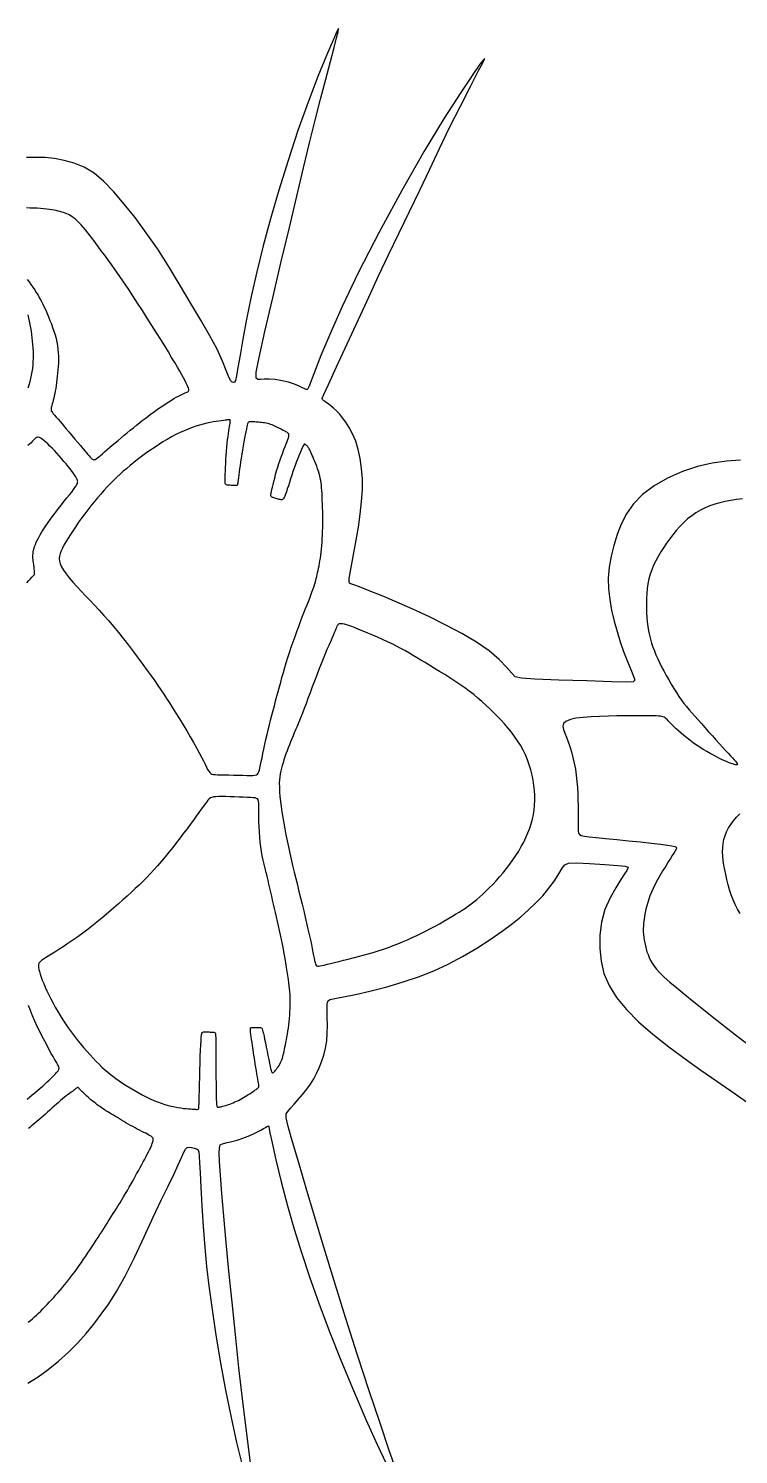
# Model space of a CAD drawing. Extents: x -10 to 143, y -5 to 105.
# Drawn here: x 23.42 to 37.73, y 38.76 to 67.53 of the extents above; entities that cross this region are included whole.
import ezdxf

# ---------------------------------------------------------------- set-up
doc = ezdxf.new("R2010")
doc.units = 0
doc.layers.add('1', color=7, linetype='CONTINUOUS')

msp = doc.modelspace()

# ---------------------------------------------------------------- linework, layer by layer
at = {"layer": '1', "color": 7, "linetype": 'CONTINUOUS'}
for points in [[(37.771, 58.817), (37.494, 58.8), (37.205, 58.761), (36.906, 58.692), (36.601, 58.591), (36.304, 58.458), (36.03, 58.302), (35.796, 58.126), (35.613, 57.938), (35.474, 57.738), (35.369, 57.53), (35.287, 57.317), (35.218, 57.1), (35.163, 56.881), (35.126, 56.661), (35.108, 56.442), (35.112, 56.224), (35.136, 56.007), (35.175, 55.791), (35.226, 55.575), (35.285, 55.361), (35.349, 55.154), (35.415, 54.961), (35.48, 54.79), (35.54, 54.647), (35.59, 54.532), (35.626, 54.445), (35.641, 54.385), (35.612, 54.345), (35.612, 54.345), (35.476, 54.338), (35.172, 54.349), (34.676, 54.366), (34.109, 54.384), (33.63, 54.401), (33.356, 54.419), (33.232, 54.452), (33.16, 54.522), (33.059, 54.64), (32.908, 54.796), (32.706, 54.971), (32.45, 55.148), (32.155, 55.323), (31.833, 55.493), (31.501, 55.657), (31.168, 55.811), (30.846, 55.953), (30.546, 56.081), (30.289, 56.186), (30.094, 56.261), (29.975, 56.302), (29.915, 56.323), (29.89, 56.34), (29.88, 56.371), (29.882, 56.434), (29.9, 56.549), (29.934, 56.726), (29.978, 56.953), (30.026, 57.207), (30.07, 57.47), (30.108, 57.732), (30.135, 57.985), (30.149, 58.223), (30.149, 58.445), (30.135, 58.654), (30.108, 58.852), (30.067, 59.036), (30.015, 59.203), (29.953, 59.349), (29.886, 59.476), (29.817, 59.584), (29.75, 59.675), (29.687, 59.751), (29.626, 59.815), (29.567, 59.87), (29.511, 59.916), (29.458, 59.956), (29.41, 59.99), (29.372, 60.018), (29.346, 60.04), (29.34, 60.065), (29.372, 60.146), (29.465, 60.345), (29.631, 60.703), (29.844, 61.166), (30.068, 61.655), (30.277, 62.11), (30.475, 62.537), (30.674, 62.959), (30.885, 63.392), (31.1, 63.832), (31.31, 64.267), (31.509, 64.689), (31.705, 65.107), (31.909, 65.531), (32.125, 65.963), (32.328, 66.359), (32.486, 66.663), (32.577, 66.837), (32.612, 66.908), (32.612, 66.919), (32.589, 66.897), (32.521, 66.807), (32.377, 66.6), (32.132, 66.236), (31.799, 65.716), (31.394, 65.049), (30.943, 64.258), (30.486, 63.418), (30.073, 62.614), (29.74, 61.919), (29.49, 61.355), (29.314, 60.93), (29.202, 60.646), (29.136, 60.472), (29.098, 60.368), (29.072, 60.301), (29.051, 60.26), (29.033, 60.242), (29.014, 60.242), (28.987, 60.256), (28.942, 60.281), (28.872, 60.315), (28.779, 60.353), (28.663, 60.39), (28.529, 60.422), (28.392, 60.444), (28.267, 60.456), (28.167, 60.454), (28.093, 60.448), (28.04, 60.447), (28.008, 60.472), (28.011, 60.593), (28.066, 60.891), (28.184, 61.416), (28.343, 62.095), (28.515, 62.824), (28.678, 63.514), (28.826, 64.146), (28.962, 64.715), (29.085, 65.222), (29.199, 65.68), (29.307, 66.104), (29.412, 66.504), (29.506, 66.859), (29.582, 67.144), (29.631, 67.338), (29.659, 67.456), (29.67, 67.515), (29.667, 67.526), (29.637, 67.463), (29.561, 67.29), (29.428, 66.981), (29.253, 66.555), (29.054, 66.041), (28.85, 65.468), (28.65, 64.866), (28.464, 64.265), (28.296, 63.69), (28.149, 63.142), (28.019, 62.619), (27.908, 62.121), (27.815, 61.662), (27.739, 61.262), (27.682, 60.936), (27.64, 60.688), (27.61, 60.52), (27.588, 60.429), (27.571, 60.393), (27.552, 60.387), (27.527, 60.392), (27.495, 60.422), (27.455, 60.496), (27.403, 60.629), (27.329, 60.819), (27.222, 61.055), (27.075, 61.33), (26.894, 61.64), (26.692, 61.979), (26.477, 62.342), (26.253, 62.712), (26.025, 63.072), (25.793, 63.406), (25.565, 63.711), (25.345, 63.986), (25.138, 64.232), (24.939, 64.442), (24.74, 64.609), (24.538, 64.73), (24.335, 64.812), (24.135, 64.866), (23.943, 64.901), (23.756, 64.921), (23.569, 64.927), (23.379, 64.921)], [(23.392, 62.461), (23.429, 62.414), (23.466, 62.364), (23.503, 62.312), (23.539, 62.259), (23.575, 62.204), (23.609, 62.147), (23.642, 62.089), (23.674, 62.03), (23.705, 61.969), (23.735, 61.906), (23.765, 61.842), (23.794, 61.776), (23.822, 61.709), (23.85, 61.639), (23.878, 61.568), (23.904, 61.496), (23.929, 61.423), (23.952, 61.35), (23.972, 61.276), (23.989, 61.202), (24.002, 61.129), (24.012, 61.057), (24.018, 60.985), (24.021, 60.914), (24.022, 60.845), (24.02, 60.776), (24.016, 60.708), (24.011, 60.641), (24.005, 60.575), (23.998, 60.51), (23.991, 60.447), (23.984, 60.385), (23.976, 60.325), (23.967, 60.268), (23.958, 60.213), (23.948, 60.162), (23.938, 60.114), (23.927, 60.069), (23.916, 60.028), (23.905, 59.991), (23.896, 59.957), (23.887, 59.926), (23.88, 59.898), (23.875, 59.874), (23.873, 59.852), (23.873, 59.833), (23.877, 59.816), (23.886, 59.798), (23.899, 59.778), (23.918, 59.754), (23.942, 59.725), (23.974, 59.689), (24.013, 59.644), (24.061, 59.59), (24.114, 59.527), (24.172, 59.459), (24.232, 59.388), (24.293, 59.315), (24.354, 59.243), (24.411, 59.175), (24.464, 59.112), (24.51, 59.057), (24.55, 59.009), (24.585, 58.968), (24.615, 58.934), (24.641, 58.905), (24.663, 58.881), (24.681, 58.862), (24.697, 58.848), (24.711, 58.837), (24.724, 58.83), (24.736, 58.828), (24.75, 58.83), (24.766, 58.836), (24.784, 58.848), (24.807, 58.865), (24.835, 58.887), (24.868, 58.915), (24.907, 58.949), (24.951, 58.986), (24.999, 59.028), (25.051, 59.073), (25.106, 59.12), (25.164, 59.169), (25.223, 59.219), (25.284, 59.27), (25.345, 59.321), (25.408, 59.372), (25.47, 59.423), (25.532, 59.473), (25.593, 59.522), (25.654, 59.57), (25.712, 59.616), (25.77, 59.66), (25.825, 59.703), (25.88, 59.744), (25.933, 59.784), (25.986, 59.822), (26.038, 59.859), (26.09, 59.896), (26.143, 59.931), (26.196, 59.965), (26.248, 59.998), (26.3, 60.03), (26.35, 60.06), (26.398, 60.087), (26.443, 60.111), (26.483, 60.133), (26.52, 60.15), (26.551, 60.164), (26.577, 60.175), (26.599, 60.184), (26.616, 60.191), (26.629, 60.198), (26.639, 60.205), (26.646, 60.213), (26.649, 60.223), (26.65, 60.237), (26.648, 60.253), (26.642, 60.275), (26.632, 60.301), (26.618, 60.334), (26.599, 60.374), (26.575, 60.421), (26.545, 60.477), (26.509, 60.541), (26.467, 60.615), (26.419, 60.698), (26.365, 60.791), (26.304, 60.893), (26.237, 61.003), (26.164, 61.124), (26.084, 61.253), (25.997, 61.391), (25.906, 61.536), (25.811, 61.685), (25.714, 61.837), (25.616, 61.988), (25.519, 62.136), (25.424, 62.279), (25.333, 62.415), (25.247, 62.541), (25.166, 62.657), (25.089, 62.765), (25.017, 62.865), (24.949, 62.958), (24.885, 63.045), (24.825, 63.126), (24.767, 63.202), (24.713, 63.274), (24.661, 63.341), (24.612, 63.404), (24.565, 63.462), (24.521, 63.516), (24.478, 63.565), (24.438, 63.608), (24.399, 63.647), (24.362, 63.68), (24.326, 63.709), (24.291, 63.733), (24.257, 63.754), (24.223, 63.772), (24.19, 63.787), (24.157, 63.801), (24.123, 63.813), (24.089, 63.824), (24.054, 63.834), (24.017, 63.844), (23.978, 63.853), (23.935, 63.861), (23.89, 63.869), (23.84, 63.876), (23.786, 63.883), (23.726, 63.889), (23.662, 63.894), (23.594, 63.899), (23.523, 63.903), (23.449, 63.905), (23.374, 63.907)], [(23.41, 60.276), (23.431, 60.339), (23.45, 60.404), (23.467, 60.469), (23.481, 60.536), (23.493, 60.603), (23.502, 60.671), (23.509, 60.739), (23.514, 60.808), (23.516, 60.876), (23.516, 60.945), (23.515, 61.014), (23.512, 61.083), (23.507, 61.152), (23.501, 61.22), (23.494, 61.288), (23.486, 61.356), (23.476, 61.423), (23.465, 61.49), (23.453, 61.556), (23.44, 61.621), (23.426, 61.686), (23.41, 61.75)], [(23.383, 56.346), (23.423, 56.39), (23.457, 56.427), (23.485, 56.457), (23.506, 56.479), (23.521, 56.494), (23.532, 56.505), (23.538, 56.512), (23.541, 56.516), (23.542, 56.52), (23.542, 56.523), (23.541, 56.529), (23.54, 56.537), (23.539, 56.548), (23.538, 56.562), (23.537, 56.578), (23.536, 56.597), (23.535, 56.618), (23.532, 56.641), (23.53, 56.665), (23.526, 56.691), (23.522, 56.719), (23.518, 56.747), (23.514, 56.777), (23.511, 56.808), (23.508, 56.84), (23.507, 56.872), (23.507, 56.904), (23.509, 56.937), (23.513, 56.971), (23.52, 57.005), (23.529, 57.042), (23.541, 57.08), (23.556, 57.121), (23.575, 57.164), (23.597, 57.211), (23.623, 57.261), (23.654, 57.315), (23.687, 57.372), (23.725, 57.432), (23.767, 57.495), (23.812, 57.561), (23.86, 57.63), (23.912, 57.7), (23.967, 57.773), (24.025, 57.846), (24.082, 57.919), (24.139, 57.99), (24.193, 58.057), (24.243, 58.12), (24.288, 58.177), (24.326, 58.226), (24.355, 58.267), (24.378, 58.301), (24.393, 58.328), (24.403, 58.351), (24.408, 58.369), (24.41, 58.384), (24.408, 58.398), (24.404, 58.412), (24.4, 58.426), (24.393, 58.442), (24.385, 58.459), (24.373, 58.48), (24.359, 58.503), (24.34, 58.531), (24.317, 58.563), (24.289, 58.6), (24.256, 58.643), (24.218, 58.691), (24.176, 58.742), (24.132, 58.795), (24.085, 58.85), (24.037, 58.905), (23.988, 58.959), (23.94, 59.011), (23.894, 59.06), (23.849, 59.105), (23.806, 59.147), (23.765, 59.183), (23.728, 59.215), (23.694, 59.241), (23.663, 59.262), (23.637, 59.275), (23.614, 59.283), (23.596, 59.284), (23.579, 59.279), (23.564, 59.269), (23.549, 59.256), (23.533, 59.238), (23.514, 59.217), (23.493, 59.194), (23.468, 59.169), (23.439, 59.142), (23.406, 59.114)], [(37.813, 58.041), (37.695, 58.027), (37.579, 58.008), (37.467, 57.986), (37.359, 57.96), (37.254, 57.931), (37.154, 57.896), (37.058, 57.856), (36.965, 57.81), (36.876, 57.758), (36.79, 57.699), (36.707, 57.633), (36.628, 57.561), (36.552, 57.483), (36.479, 57.401), (36.409, 57.316), (36.343, 57.229), (36.28, 57.142), (36.22, 57.054), (36.164, 56.967), (36.112, 56.879), (36.064, 56.79), (36.022, 56.701), (35.985, 56.61), (35.953, 56.518), (35.928, 56.423), (35.908, 56.328), (35.893, 56.231), (35.883, 56.133), (35.877, 56.035), (35.875, 55.938), (35.876, 55.84), (35.88, 55.744), (35.886, 55.649), (35.895, 55.556), (35.907, 55.465), (35.921, 55.376), (35.938, 55.289), (35.958, 55.206), (35.982, 55.125), (36.008, 55.047), (36.037, 54.97), (36.069, 54.893), (36.104, 54.815), (36.143, 54.736), (36.184, 54.653), (36.229, 54.567), (36.276, 54.479), (36.326, 54.39), (36.377, 54.301), (36.429, 54.214), (36.48, 54.131), (36.532, 54.053), (36.583, 53.981), (36.634, 53.913), (36.685, 53.849), (36.739, 53.785), (36.794, 53.721), (36.854, 53.654), (36.917, 53.583), (36.986, 53.506), (37.057, 53.425), (37.131, 53.342), (37.206, 53.259), (37.278, 53.177), (37.348, 53.1), (37.414, 53.028), (37.473, 52.964), (37.526, 52.907), (37.573, 52.857), (37.613, 52.814), (37.647, 52.777), (37.673, 52.747), (37.693, 52.723), (37.705, 52.704), (37.711, 52.69), (37.71, 52.681), (37.703, 52.676), (37.69, 52.675), (37.671, 52.677), (37.647, 52.683), (37.619, 52.691), (37.586, 52.702), (37.547, 52.716), (37.505, 52.732), (37.458, 52.752), (37.406, 52.776), (37.35, 52.802), (37.29, 52.832), (37.227, 52.866), (37.16, 52.902), (37.092, 52.942), (37.023, 52.983), (36.954, 53.027), (36.885, 53.073), (36.818, 53.12), (36.752, 53.169), (36.689, 53.217), (36.629, 53.265), (36.574, 53.312), (36.522, 53.357), (36.476, 53.4), (36.436, 53.439), (36.401, 53.475), (36.37, 53.508), (36.342, 53.537), (36.318, 53.563), (36.295, 53.585), (36.274, 53.604), (36.254, 53.62), (36.233, 53.632), (36.21, 53.641), (36.184, 53.648), (36.154, 53.654), (36.118, 53.657), (36.075, 53.66), (36.024, 53.662), (35.963, 53.663), (35.89, 53.664), (35.803, 53.664), (35.701, 53.664), (35.581, 53.663), (35.441, 53.662), (35.282, 53.66), (35.11, 53.657), (34.933, 53.652), (34.76, 53.643), (34.598, 53.63), (34.456, 53.612), (34.343, 53.588), (34.254, 53.551), (34.254, 53.551), (34.207, 53.505), (34.192, 53.449), (34.203, 53.385), (34.229, 53.311), (34.264, 53.229), (34.3, 53.139), (34.334, 53.041), (34.366, 52.936), (34.396, 52.825), (34.422, 52.709), (34.445, 52.589), (34.462, 52.465), (34.476, 52.34), (34.485, 52.214), (34.492, 52.089), (34.496, 51.968), (34.498, 51.851), (34.499, 51.74), (34.499, 51.637), (34.498, 51.543), (34.499, 51.461), (34.5, 51.391), (34.503, 51.335), (34.51, 51.295), (34.527, 51.267), (34.562, 51.248), (34.625, 51.234), (34.723, 51.222), (34.864, 51.208), (35.053, 51.19), (35.277, 51.168), (35.517, 51.143), (35.756, 51.118), (35.977, 51.094), (36.163, 51.073), (36.3, 51.054), (36.392, 51.039), (36.448, 51.026), (36.476, 51.014), (36.484, 51.001), (36.482, 50.988), (36.475, 50.972), (36.464, 50.951), (36.449, 50.925), (36.427, 50.889), (36.399, 50.844), (36.362, 50.786), (36.317, 50.714), (36.265, 50.631), (36.21, 50.541), (36.154, 50.448), (36.1, 50.355), (36.051, 50.265), (36.01, 50.182), (35.976, 50.106), (35.947, 50.034), (35.923, 49.964), (35.902, 49.897), (35.884, 49.83), (35.868, 49.761), (35.853, 49.693), (35.84, 49.624), (35.829, 49.556), (35.821, 49.49), (35.815, 49.426), (35.813, 49.365), (35.813, 49.306), (35.816, 49.249), (35.822, 49.193), (35.831, 49.137), (35.842, 49.081), (35.855, 49.023), (35.87, 48.965), (35.888, 48.905), (35.909, 48.846), (35.934, 48.788), (35.961, 48.73), (35.993, 48.673), (36.032, 48.614), (36.083, 48.55), (36.15, 48.477), (36.237, 48.392), (36.349, 48.292), (36.487, 48.174), (36.649, 48.041), (36.832, 47.894), (37.029, 47.737), (37.238, 47.572), (37.454, 47.402), (37.673, 47.23), (37.893, 47.057)], [(37.768, 49.678), (37.714, 49.765), (37.666, 49.856), (37.624, 49.951), (37.586, 50.051), (37.553, 50.152), (37.523, 50.255), (37.498, 50.358), (37.475, 50.459), (37.455, 50.557), (37.439, 50.652), (37.426, 50.744), (37.417, 50.834), (37.414, 50.921), (37.417, 51.006), (37.425, 51.089), (37.44, 51.169), (37.462, 51.248), (37.492, 51.324), (37.53, 51.4), (37.576, 51.473), (37.631, 51.546), (37.693, 51.616), (37.761, 51.683)], [(30.822, 38.469), (30.686, 38.861), (30.505, 39.396), (30.289, 40.044), (30.052, 40.769), (29.81, 41.525), (29.578, 42.264), (29.369, 42.947), (29.183, 43.569), (29.015, 44.136), (28.865, 44.644), (28.74, 45.069), (28.654, 45.377), (28.613, 45.552), (28.613, 45.634), (28.645, 45.684), (28.701, 45.749), (28.774, 45.832), (28.857, 45.926), (28.943, 46.027), (29.028, 46.13), (29.104, 46.235), (29.169, 46.338), (29.225, 46.445), (29.277, 46.56), (29.327, 46.685), (29.372, 46.82), (29.407, 46.962), (29.43, 47.11), (29.441, 47.263), (29.444, 47.423), (29.442, 47.586), (29.439, 47.735), (29.44, 47.848), (29.451, 47.91), (29.495, 47.939), (29.596, 47.96), (29.772, 47.994), (30.013, 48.044), (30.302, 48.11), (30.622, 48.191), (30.954, 48.287), (31.28, 48.396), (31.588, 48.519), (31.88, 48.656), (32.168, 48.81), (32.454, 48.978), (32.727, 49.152), (32.971, 49.32), (33.174, 49.471), (33.344, 49.611), (33.498, 49.748), (33.645, 49.889), (33.785, 50.034), (33.912, 50.184), (34.023, 50.336), (34.114, 50.476), (34.181, 50.587), (34.231, 50.656), (34.307, 50.689), (34.464, 50.696), (34.73, 50.685), (35.039, 50.665), (35.302, 50.645), (35.451, 50.629), (35.506, 50.612), (35.505, 50.587), (35.482, 50.544), (35.437, 50.472), (35.364, 50.358), (35.259, 50.196), (35.143, 49.991), (35.041, 49.756), (34.972, 49.501), (34.939, 49.237), (34.936, 48.972), (34.961, 48.716), (35.021, 48.466), (35.124, 48.221), (35.276, 47.979), (35.475, 47.737), (35.719, 47.492), (36.004, 47.243), (36.327, 46.987), (36.684, 46.723), (36.976, 46.517), (37.299, 46.292), (37.669, 46.035), (38.098, 45.733)], [(23.389, 45.929), (23.439, 45.971), (23.491, 46.015), (23.545, 46.06), (23.6, 46.105), (23.653, 46.151), (23.704, 46.195), (23.752, 46.237), (23.796, 46.277), (23.837, 46.315), (23.874, 46.351), (23.907, 46.384), (23.936, 46.414), (23.961, 46.441), (23.983, 46.465), (23.999, 46.485), (24.013, 46.503), (24.022, 46.518), (24.029, 46.531), (24.032, 46.543), (24.034, 46.554), (24.033, 46.564), (24.03, 46.574), (24.026, 46.585), (24.021, 46.598), (24.012, 46.614), (24.001, 46.635), (23.986, 46.662), (23.966, 46.696), (23.942, 46.738), (23.912, 46.791), (23.877, 46.854), (23.836, 46.928), (23.792, 47.01), (23.744, 47.1), (23.695, 47.195), (23.645, 47.296), (23.595, 47.399), (23.547, 47.505), (23.5, 47.612), (23.456, 47.718), (23.415, 47.821)], [(23.414, 41.43), (23.456, 41.465), (23.498, 41.501), (23.539, 41.538), (23.581, 41.576), (23.622, 41.616), (23.664, 41.656), (23.706, 41.698), (23.749, 41.742), (23.793, 41.787), (23.837, 41.833), (23.881, 41.881), (23.926, 41.93), (23.971, 41.98), (24.016, 42.03), (24.06, 42.081), (24.103, 42.133), (24.146, 42.185), (24.189, 42.237), (24.231, 42.29), (24.272, 42.344), (24.314, 42.399), (24.356, 42.456), (24.398, 42.514), (24.441, 42.574), (24.485, 42.636), (24.529, 42.7), (24.573, 42.765), (24.617, 42.83), (24.66, 42.895), (24.703, 42.959), (24.744, 43.022), (24.784, 43.083), (24.822, 43.142), (24.859, 43.199), (24.894, 43.255), (24.928, 43.309), (24.962, 43.361), (24.995, 43.413), (25.027, 43.465), (25.06, 43.517), (25.093, 43.569), (25.126, 43.621), (25.159, 43.674), (25.193, 43.728), (25.228, 43.784), (25.263, 43.841), (25.299, 43.9), (25.336, 43.961), (25.373, 44.024), (25.411, 44.09), (25.449, 44.156), (25.487, 44.223), (25.525, 44.29), (25.562, 44.357), (25.598, 44.423), (25.634, 44.487), (25.668, 44.549), (25.7, 44.609), (25.731, 44.666), (25.761, 44.721), (25.788, 44.772), (25.813, 44.821), (25.836, 44.865), (25.856, 44.906), (25.874, 44.943), (25.889, 44.977), (25.901, 45.007), (25.912, 45.033), (25.92, 45.057), (25.926, 45.078), (25.93, 45.096), (25.932, 45.112), (25.932, 45.125), (25.93, 45.138), (25.925, 45.149), (25.917, 45.159), (25.905, 45.17), (25.89, 45.181), (25.87, 45.193), (25.845, 45.207), (25.815, 45.223), (25.78, 45.241), (25.742, 45.26), (25.701, 45.281), (25.657, 45.303), (25.611, 45.327), (25.565, 45.351), (25.518, 45.376), (25.472, 45.402), (25.427, 45.427), (25.382, 45.454), (25.338, 45.48), (25.294, 45.506), (25.252, 45.531), (25.21, 45.557), (25.17, 45.581), (25.13, 45.605), (25.091, 45.629), (25.054, 45.651), (25.017, 45.674), (24.98, 45.697), (24.945, 45.72), (24.909, 45.743), (24.874, 45.767), (24.84, 45.792), (24.805, 45.817), (24.772, 45.842), (24.739, 45.868), (24.708, 45.893), (24.677, 45.918), (24.648, 45.943), (24.621, 45.967), (24.596, 45.989), (24.572, 46.011), (24.55, 46.031), (24.53, 46.05), (24.512, 46.068), (24.496, 46.085), (24.482, 46.1), (24.469, 46.113), (24.458, 46.125), (24.449, 46.135), (24.441, 46.144), (24.435, 46.151), (24.429, 46.156), (24.423, 46.16), (24.418, 46.163), (24.413, 46.164), (24.407, 46.163), (24.401, 46.16), (24.394, 46.156), (24.385, 46.15), (24.374, 46.142), (24.361, 46.132), (24.345, 46.119), (24.326, 46.105), (24.303, 46.088), (24.277, 46.068), (24.247, 46.046), (24.215, 46.022), (24.18, 45.996), (24.143, 45.967), (24.105, 45.936), (24.064, 45.902), (24.022, 45.866), (23.98, 45.828), (23.936, 45.789), (23.891, 45.749), (23.847, 45.708), (23.802, 45.667), (23.757, 45.627), (23.713, 45.587), (23.669, 45.549), (23.626, 45.512), (23.584, 45.477), (23.545, 45.444), (23.508, 45.414), (23.474, 45.386), (23.444, 45.361), (23.417, 45.339)], [(27.895, 38.595), (27.819, 39.178), (27.738, 39.833), (27.661, 40.508), (27.589, 41.181), (27.521, 41.836), (27.458, 42.46), (27.402, 43.041), (27.354, 43.567), (27.315, 44.024), (27.287, 44.398), (27.27, 44.674), (27.264, 44.845), (27.266, 44.935), (27.274, 44.98), (27.285, 45.006), (27.308, 45.024), (27.352, 45.039), (27.423, 45.056), (27.517, 45.077), (27.624, 45.106), (27.738, 45.143), (27.849, 45.186), (27.951, 45.229), (28.036, 45.27), (28.104, 45.305), (28.156, 45.335), (28.195, 45.359), (28.222, 45.377), (28.241, 45.387), (28.253, 45.389), (28.261, 45.383), (28.265, 45.369), (28.27, 45.338), (28.286, 45.248), (28.329, 45.048), (28.407, 44.706), (28.515, 44.263), (28.64, 43.781), (28.774, 43.308), (28.92, 42.836), (29.084, 42.345), (29.272, 41.818), (29.483, 41.256), (29.716, 40.663), (29.969, 40.053), (30.22, 39.47), (30.447, 38.965), (30.632, 38.579)], [(23.406, 40.202), (23.611, 40.327), (23.817, 40.476), (24.023, 40.644), (24.224, 40.825), (24.412, 41.012), (24.58, 41.202), (24.734, 41.394), (24.883, 41.593), (25.034, 41.805), (25.193, 42.052), (25.366, 42.358), (25.554, 42.737), (25.748, 43.15), (25.932, 43.548), (26.094, 43.891), (26.232, 44.176), (26.345, 44.412), (26.435, 44.605), (26.503, 44.756), (26.552, 44.862), (26.586, 44.924), (26.614, 44.953), (26.65, 44.96), (26.701, 44.955), (26.758, 44.944), (26.806, 44.927), (26.836, 44.905), (26.852, 44.862), (26.861, 44.782), (26.868, 44.647), (26.878, 44.442), (26.893, 44.154), (26.915, 43.78), (26.942, 43.359), (26.973, 42.939), (27.008, 42.553), (27.052, 42.168), (27.111, 41.734), (27.19, 41.217), (27.285, 40.645), (27.39, 40.062), (27.501, 39.508), (27.612, 39.006), (27.72, 38.571)]]:
    msp.add_lwpolyline(points, dxfattribs=at)
for points in [[(24.121, 56.601), (24.175, 56.525), (24.24, 56.444), (24.314, 56.359), (24.394, 56.271), (24.48, 56.179), (24.569, 56.086), (24.659, 55.99), (24.751, 55.892), (24.844, 55.791), (24.938, 55.687), (25.034, 55.578), (25.132, 55.463), (25.231, 55.343), (25.332, 55.217), (25.433, 55.087), (25.533, 54.955), (25.631, 54.825), (25.724, 54.698), (25.811, 54.578), (25.891, 54.466), (25.963, 54.365), (26.027, 54.273), (26.087, 54.185), (26.145, 54.1), (26.202, 54.014), (26.26, 53.923), (26.323, 53.825), (26.39, 53.718), (26.462, 53.602), (26.535, 53.483), (26.608, 53.361), (26.679, 53.241), (26.746, 53.126), (26.806, 53.017), (26.859, 52.919), (26.905, 52.831), (26.944, 52.753), (26.977, 52.685), (27.006, 52.628), (27.03, 52.58), (27.052, 52.543), (27.072, 52.516), (27.092, 52.497), (27.116, 52.485), (27.145, 52.479), (27.182, 52.476), (27.23, 52.475), (27.292, 52.474), (27.368, 52.473), (27.456, 52.471), (27.55, 52.468), (27.645, 52.465), (27.738, 52.463), (27.822, 52.461), (27.894, 52.461), (27.944, 52.462), (27.983, 52.465), (28.012, 52.472), (28.033, 52.484), (28.049, 52.503), (28.061, 52.53), (28.072, 52.566), (28.083, 52.612), (28.095, 52.671), (28.11, 52.739), (28.126, 52.817), (28.144, 52.902), (28.163, 52.993), (28.184, 53.088), (28.206, 53.185), (28.228, 53.284), (28.252, 53.382), (28.276, 53.48), (28.3, 53.577), (28.325, 53.674), (28.35, 53.771), (28.375, 53.867), (28.401, 53.962), (28.426, 54.057), (28.451, 54.152), (28.476, 54.247), (28.502, 54.342), (28.528, 54.438), (28.556, 54.535), (28.584, 54.634), (28.615, 54.734), (28.647, 54.836), (28.681, 54.941), (28.717, 55.047), (28.754, 55.154), (28.791, 55.26), (28.829, 55.364), (28.866, 55.465), (28.903, 55.563), (28.938, 55.656), (28.972, 55.743), (29.004, 55.824), (29.034, 55.9), (29.061, 55.971), (29.087, 56.037), (29.111, 56.098), (29.132, 56.155), (29.151, 56.209), (29.168, 56.258), (29.183, 56.304), (29.196, 56.348), (29.208, 56.39), (29.219, 56.431), (29.229, 56.471), (29.238, 56.512), (29.247, 56.554), (29.257, 56.597), (29.266, 56.642), (29.276, 56.69), (29.285, 56.739), (29.294, 56.791), (29.303, 56.845), (29.311, 56.902), (29.318, 56.963), (29.325, 57.026), (29.331, 57.093), (29.337, 57.162), (29.341, 57.234), (29.345, 57.307), (29.348, 57.383), (29.35, 57.461), (29.351, 57.54), (29.351, 57.621), (29.351, 57.701), (29.35, 57.782), (29.348, 57.861), (29.345, 57.938), (29.342, 58.011), (29.339, 58.081), (29.336, 58.147), (29.332, 58.207), (29.328, 58.262), (29.323, 58.314), (29.317, 58.362), (29.31, 58.409), (29.301, 58.455), (29.291, 58.501), (29.278, 58.548), (29.263, 58.596), (29.247, 58.645), (29.229, 58.695), (29.21, 58.744), (29.191, 58.791), (29.173, 58.836), (29.155, 58.878), (29.138, 58.916), (29.123, 58.95), (29.11, 58.979), (29.098, 59.005), (29.087, 59.027), (29.077, 59.046), (29.067, 59.062), (29.058, 59.077), (29.05, 59.089), (29.041, 59.1), (29.033, 59.109), (29.024, 59.117), (29.016, 59.124), (29.009, 59.13), (29.002, 59.135), (28.996, 59.138), (28.99, 59.141), (28.986, 59.142), (28.981, 59.142), (28.977, 59.14), (28.972, 59.134), (28.966, 59.125), (28.959, 59.112), (28.95, 59.093), (28.938, 59.068), (28.924, 59.036), (28.907, 58.999), (28.888, 58.955), (28.867, 58.906), (28.845, 58.852), (28.822, 58.793), (28.798, 58.729), (28.773, 58.661), (28.749, 58.59), (28.725, 58.516), (28.701, 58.443), (28.678, 58.371), (28.657, 58.302), (28.636, 58.238), (28.618, 58.181), (28.601, 58.133), (28.586, 58.095), (28.573, 58.066), (28.56, 58.046), (28.548, 58.032), (28.536, 58.024), (28.523, 58.021), (28.508, 58.021), (28.491, 58.024), (28.472, 58.028), (28.451, 58.033), (28.429, 58.039), (28.406, 58.046), (28.384, 58.053), (28.364, 58.061), (28.346, 58.068), (28.33, 58.076), (28.318, 58.083), (28.31, 58.091), (28.305, 58.101), (28.303, 58.115), (28.305, 58.132), (28.309, 58.156), (28.315, 58.187), (28.324, 58.225), (28.335, 58.273), (28.349, 58.329), (28.364, 58.391), (28.381, 58.459), (28.4, 58.53), (28.42, 58.604), (28.443, 58.68), (28.466, 58.755), (28.491, 58.829), (28.517, 58.901), (28.543, 58.969), (28.568, 59.034), (28.592, 59.094), (28.613, 59.149), (28.632, 59.197), (28.647, 59.239), (28.658, 59.272), (28.664, 59.299), (28.667, 59.32), (28.667, 59.336), (28.664, 59.349), (28.657, 59.359), (28.648, 59.367), (28.637, 59.375), (28.624, 59.383), (28.609, 59.392), (28.592, 59.401), (28.574, 59.411), (28.554, 59.421), (28.533, 59.432), (28.511, 59.443), (28.487, 59.455), (28.463, 59.468), (28.438, 59.481), (28.412, 59.493), (28.385, 59.506), (28.358, 59.518), (28.33, 59.53), (28.3, 59.54), (28.271, 59.549), (28.24, 59.557), (28.209, 59.564), (28.178, 59.57), (28.147, 59.574), (28.117, 59.578), (28.087, 59.581), (28.058, 59.584), (28.031, 59.586), (28.005, 59.588), (27.981, 59.59), (27.958, 59.591), (27.938, 59.592), (27.919, 59.593), (27.903, 59.593), (27.888, 59.593), (27.875, 59.592), (27.865, 59.59), (27.856, 59.586), (27.848, 59.578), (27.841, 59.567), (27.834, 59.549), (27.827, 59.524), (27.819, 59.491), (27.81, 59.448), (27.799, 59.394), (27.787, 59.332), (27.773, 59.262), (27.759, 59.186), (27.745, 59.107), (27.731, 59.025), (27.717, 58.943), (27.704, 58.862), (27.693, 58.785), (27.682, 58.712), (27.673, 58.643), (27.665, 58.579), (27.658, 58.521), (27.651, 58.469), (27.646, 58.425), (27.641, 58.388), (27.637, 58.36), (27.633, 58.339), (27.629, 58.325), (27.624, 58.315), (27.617, 58.31), (27.609, 58.308), (27.598, 58.307), (27.584, 58.308), (27.566, 58.309), (27.546, 58.309), (27.524, 58.31), (27.501, 58.311), (27.479, 58.312), (27.457, 58.313), (27.437, 58.315), (27.42, 58.317), (27.407, 58.321), (27.397, 58.326), (27.39, 58.335), (27.386, 58.349), (27.383, 58.369), (27.382, 58.395), (27.383, 58.431), (27.384, 58.477), (27.386, 58.533), (27.388, 58.599), (27.39, 58.672), (27.394, 58.751), (27.398, 58.833), (27.402, 58.916), (27.408, 58.999), (27.415, 59.079), (27.422, 59.155), (27.431, 59.227), (27.44, 59.293), (27.449, 59.354), (27.457, 59.408), (27.465, 59.457), (27.472, 59.499), (27.478, 59.534), (27.482, 59.562), (27.485, 59.584), (27.487, 59.601), (27.487, 59.612), (27.487, 59.62), (27.486, 59.625), (27.484, 59.628), (27.482, 59.63), (27.479, 59.631), (27.476, 59.632), (27.471, 59.632), (27.462, 59.632), (27.45, 59.631), (27.433, 59.63), (27.411, 59.627), (27.382, 59.624), (27.346, 59.62), (27.303, 59.615), (27.255, 59.608), (27.2, 59.6), (27.141, 59.59), (27.078, 59.578), (27.011, 59.563), (26.941, 59.546), (26.868, 59.525), (26.794, 59.502), (26.717, 59.476), (26.638, 59.446), (26.557, 59.412), (26.474, 59.375), (26.39, 59.334), (26.304, 59.288), (26.216, 59.239), (26.127, 59.186), (26.038, 59.13), (25.95, 59.071), (25.863, 59.012), (25.777, 58.951), (25.694, 58.89), (25.615, 58.83), (25.539, 58.771), (25.466, 58.712), (25.397, 58.654), (25.329, 58.595), (25.263, 58.536), (25.199, 58.475), (25.134, 58.412), (25.07, 58.346), (25.005, 58.278), (24.939, 58.207), (24.873, 58.133), (24.808, 58.057), (24.742, 57.979), (24.677, 57.899), (24.613, 57.817), (24.55, 57.734), (24.488, 57.65), (24.428, 57.566), (24.37, 57.483), (24.315, 57.401), (24.263, 57.322), (24.215, 57.245), (24.172, 57.173), (24.133, 57.107), (24.1, 57.045), (24.073, 56.989), (24.053, 56.935), (24.04, 56.884), (24.036, 56.833), (24.04, 56.781), (24.055, 56.728), (24.08, 56.671), (24.121, 56.601)], [(28.476, 52.22), (28.48, 52.131), (28.488, 52.036), (28.499, 51.936), (28.513, 51.832), (28.528, 51.724), (28.546, 51.613), (28.565, 51.499), (28.586, 51.383), (28.609, 51.264), (28.632, 51.143), (28.658, 51.02), (28.685, 50.895), (28.713, 50.769), (28.743, 50.641), (28.774, 50.512), (28.806, 50.382), (28.838, 50.252), (28.871, 50.121), (28.904, 49.99), (28.936, 49.86), (28.967, 49.731), (28.997, 49.604), (29.026, 49.481), (29.053, 49.362), (29.078, 49.25), (29.101, 49.146), (29.121, 49.05), (29.138, 48.966), (29.153, 48.891), (29.165, 48.826), (29.176, 48.771), (29.186, 48.725), (29.195, 48.687), (29.205, 48.658), (29.214, 48.637), (29.226, 48.622), (29.242, 48.615), (29.263, 48.613), (29.292, 48.617), (29.329, 48.625), (29.378, 48.636), (29.438, 48.651), (29.509, 48.668), (29.589, 48.688), (29.676, 48.709), (29.769, 48.732), (29.866, 48.757), (29.965, 48.782), (30.065, 48.807), (30.165, 48.833), (30.265, 48.861), (30.367, 48.89), (30.47, 48.921), (30.574, 48.955), (30.679, 48.992), (30.772, 49.027), (30.866, 49.064), (30.961, 49.103), (31.056, 49.145), (31.151, 49.188), (31.246, 49.233), (31.34, 49.278), (31.433, 49.326), (31.525, 49.373), (31.616, 49.422), (31.704, 49.47), (31.79, 49.519), (31.873, 49.566), (31.952, 49.613), (32.027, 49.659), (32.098, 49.703), (32.164, 49.745), (32.226, 49.786), (32.286, 49.827), (32.343, 49.868), (32.4, 49.912), (32.457, 49.959), (32.516, 50.009), (32.577, 50.064), (32.641, 50.125), (32.708, 50.191), (32.777, 50.262), (32.847, 50.337), (32.917, 50.415), (32.986, 50.497), (33.055, 50.581), (33.121, 50.667), (33.184, 50.755), (33.245, 50.844), (33.301, 50.934), (33.354, 51.024), (33.403, 51.116), (33.448, 51.208), (33.488, 51.301), (33.523, 51.393), (33.553, 51.486), (33.577, 51.579), (33.597, 51.673), (33.611, 51.767), (33.621, 51.862), (33.625, 51.959), (33.624, 52.057), (33.619, 52.157), (33.608, 52.259), (33.592, 52.362), (33.572, 52.466), (33.546, 52.57), (33.515, 52.673), (33.479, 52.775), (33.437, 52.875), (33.39, 52.973), (33.337, 53.068), (33.28, 53.159), (33.218, 53.248), (33.153, 53.334), (33.085, 53.418), (33.014, 53.499), (32.941, 53.579), (32.867, 53.656), (32.793, 53.732), (32.717, 53.806), (32.64, 53.879), (32.561, 53.95), (32.479, 54.021), (32.394, 54.09), (32.305, 54.159), (32.212, 54.228), (32.115, 54.296), (32.015, 54.364), (31.912, 54.43), (31.809, 54.495), (31.706, 54.559), (31.605, 54.62), (31.508, 54.679), (31.415, 54.735), (31.327, 54.788), (31.243, 54.838), (31.163, 54.886), (31.084, 54.933), (31.004, 54.978), (30.923, 55.023), (30.839, 55.067), (30.75, 55.112), (30.656, 55.158), (30.558, 55.203), (30.457, 55.248), (30.358, 55.292), (30.26, 55.333), (30.167, 55.372), (30.08, 55.406), (30.002, 55.437), (29.934, 55.462), (29.876, 55.482), (29.827, 55.498), (29.786, 55.509), (29.752, 55.517), (29.724, 55.52), (29.702, 55.52), (29.684, 55.517), (29.669, 55.511), (29.657, 55.501), (29.646, 55.487), (29.636, 55.469), (29.626, 55.445), (29.614, 55.415), (29.599, 55.378), (29.582, 55.335), (29.56, 55.283), (29.534, 55.224), (29.505, 55.157), (29.472, 55.083), (29.436, 55.001), (29.398, 54.911), (29.358, 54.814), (29.316, 54.71), (29.272, 54.599), (29.228, 54.483), (29.183, 54.364), (29.139, 54.245), (29.095, 54.127), (29.053, 54.013), (29.013, 53.906), (28.976, 53.807), (28.941, 53.718), (28.909, 53.637), (28.88, 53.565), (28.852, 53.498), (28.826, 53.436), (28.801, 53.377), (28.777, 53.319), (28.752, 53.261), (28.728, 53.201), (28.703, 53.14), (28.679, 53.078), (28.655, 53.016), (28.632, 52.954), (28.609, 52.893), (28.588, 52.832), (28.568, 52.774), (28.549, 52.717), (28.531, 52.662), (28.516, 52.606), (28.503, 52.551), (28.492, 52.493), (28.483, 52.433), (28.478, 52.37), (28.475, 52.303), (28.476, 52.22)], [(23.619, 48.589), (23.625, 48.548), (23.637, 48.502), (23.652, 48.45), (23.672, 48.393), (23.696, 48.33), (23.724, 48.263), (23.755, 48.191), (23.79, 48.114), (23.828, 48.035), (23.868, 47.953), (23.912, 47.869), (23.958, 47.785), (24.006, 47.7), (24.057, 47.616), (24.109, 47.533), (24.164, 47.45), (24.22, 47.368), (24.278, 47.287), (24.338, 47.207), (24.4, 47.128), (24.464, 47.049), (24.528, 46.972), (24.593, 46.898), (24.658, 46.826), (24.721, 46.757), (24.783, 46.692), (24.842, 46.633), (24.899, 46.578), (24.953, 46.527), (25.007, 46.48), (25.062, 46.435), (25.119, 46.391), (25.179, 46.347), (25.243, 46.302), (25.313, 46.255), (25.387, 46.207), (25.464, 46.159), (25.545, 46.111), (25.626, 46.064), (25.708, 46.02), (25.789, 45.978), (25.868, 45.94), (25.945, 45.906), (26.021, 45.876), (26.094, 45.849), (26.165, 45.825), (26.235, 45.804), (26.302, 45.787), (26.367, 45.773), (26.43, 45.761), (26.489, 45.752), (26.545, 45.745), (26.597, 45.74), (26.643, 45.736), (26.685, 45.732), (26.716, 45.73), (26.744, 45.728), (26.767, 45.726), (26.787, 45.725), (26.804, 45.724), (26.817, 45.724), (26.828, 45.724), (26.837, 45.725), (26.843, 45.727), (26.848, 45.732), (26.851, 45.744), (26.853, 45.764), (26.855, 45.797), (26.856, 45.845), (26.857, 45.91), (26.859, 45.997), (26.862, 46.105), (26.865, 46.231), (26.869, 46.369), (26.873, 46.513), (26.877, 46.656), (26.882, 46.794), (26.887, 46.919), (26.892, 47.026), (26.896, 47.112), (26.901, 47.176), (26.907, 47.222), (26.914, 47.253), (26.923, 47.272), (26.934, 47.282), (26.948, 47.286), (26.965, 47.287), (26.985, 47.287), (27.008, 47.286), (27.032, 47.286), (27.057, 47.285), (27.082, 47.284), (27.106, 47.283), (27.128, 47.282), (27.146, 47.281), (27.161, 47.279), (27.173, 47.275), (27.181, 47.265), (27.187, 47.246), (27.191, 47.215), (27.194, 47.169), (27.195, 47.106), (27.195, 47.022), (27.196, 46.916), (27.196, 46.793), (27.197, 46.658), (27.197, 46.517), (27.198, 46.377), (27.199, 46.242), (27.2, 46.119), (27.201, 46.014), (27.203, 45.93), (27.205, 45.868), (27.209, 45.824), (27.213, 45.794), (27.219, 45.776), (27.227, 45.768), (27.236, 45.766), (27.248, 45.767), (27.261, 45.77), (27.277, 45.773), (27.296, 45.777), (27.316, 45.781), (27.339, 45.787), (27.363, 45.793), (27.39, 45.801), (27.418, 45.81), (27.448, 45.82), (27.479, 45.831), (27.511, 45.844), (27.545, 45.858), (27.579, 45.873), (27.614, 45.889), (27.649, 45.906), (27.684, 45.924), (27.718, 45.942), (27.752, 45.962), (27.786, 45.982), (27.818, 46.001), (27.849, 46.021), (27.878, 46.04), (27.905, 46.058), (27.93, 46.074), (27.952, 46.089), (27.972, 46.103), (27.99, 46.115), (28.006, 46.126), (28.019, 46.135), (28.031, 46.144), (28.04, 46.152), (28.048, 46.158), (28.054, 46.165), (28.058, 46.171), (28.061, 46.179), (28.062, 46.19), (28.061, 46.205), (28.059, 46.226), (28.055, 46.252), (28.049, 46.286), (28.042, 46.329), (28.034, 46.38), (28.024, 46.437), (28.014, 46.5), (28.003, 46.567), (27.991, 46.637), (27.979, 46.71), (27.968, 46.784), (27.956, 46.859), (27.945, 46.932), (27.935, 47.003), (27.925, 47.07), (27.916, 47.133), (27.909, 47.19), (27.902, 47.24), (27.897, 47.281), (27.894, 47.313), (27.892, 47.338), (27.893, 47.355), (27.895, 47.366), (27.9, 47.372), (27.908, 47.376), (27.918, 47.377), (27.931, 47.377), (27.947, 47.377), (27.966, 47.377), (27.986, 47.377), (28.007, 47.378), (28.028, 47.378), (28.049, 47.377), (28.068, 47.377), (28.085, 47.375), (28.098, 47.373), (28.11, 47.369), (28.12, 47.36), (28.128, 47.346), (28.137, 47.325), (28.145, 47.296), (28.155, 47.256), (28.166, 47.204), (28.179, 47.139), (28.194, 47.064), (28.21, 46.982), (28.227, 46.898), (28.243, 46.813), (28.26, 46.732), (28.275, 46.659), (28.288, 46.596), (28.3, 46.546), (28.31, 46.51), (28.319, 46.484), (28.328, 46.469), (28.337, 46.462), (28.346, 46.463), (28.357, 46.47), (28.369, 46.482), (28.383, 46.497), (28.399, 46.516), (28.416, 46.537), (28.434, 46.56), (28.452, 46.585), (28.469, 46.612), (28.486, 46.639), (28.501, 46.668), (28.514, 46.696), (28.526, 46.726), (28.536, 46.756), (28.546, 46.788), (28.554, 46.821), (28.563, 46.856), (28.571, 46.894), (28.58, 46.935), (28.589, 46.979), (28.599, 47.026), (28.609, 47.075), (28.619, 47.128), (28.629, 47.183), (28.639, 47.24), (28.648, 47.3), (28.657, 47.363), (28.665, 47.427), (28.672, 47.493), (28.679, 47.559), (28.684, 47.626), (28.688, 47.691), (28.692, 47.756), (28.694, 47.819), (28.695, 47.879), (28.695, 47.936), (28.694, 47.991), (28.691, 48.045), (28.687, 48.1), (28.682, 48.156), (28.676, 48.215), (28.668, 48.279), (28.658, 48.347), (28.648, 48.422), (28.636, 48.503), (28.622, 48.588), (28.608, 48.677), (28.592, 48.769), (28.575, 48.863), (28.557, 48.958), (28.539, 49.054), (28.52, 49.148), (28.5, 49.242), (28.479, 49.334), (28.459, 49.426), (28.438, 49.516), (28.417, 49.605), (28.397, 49.692), (28.377, 49.778), (28.358, 49.862), (28.339, 49.945), (28.321, 50.026), (28.303, 50.107), (28.284, 50.187), (28.266, 50.266), (28.247, 50.346), (28.228, 50.425), (28.208, 50.505), (28.188, 50.586), (28.168, 50.668), (28.149, 50.752), (28.131, 50.839), (28.115, 50.928), (28.101, 51.021), (28.089, 51.117), (28.08, 51.218), (28.073, 51.32), (28.068, 51.422), (28.065, 51.522), (28.064, 51.616), (28.063, 51.703), (28.062, 51.78), (28.062, 51.846), (28.061, 51.898), (28.058, 51.937), (28.051, 51.965), (28.038, 51.985), (28.017, 51.998), (27.988, 52.005), (27.947, 52.01), (27.893, 52.013), (27.826, 52.017), (27.747, 52.02), (27.662, 52.024), (27.572, 52.027), (27.482, 52.03), (27.396, 52.032), (27.316, 52.033), (27.248, 52.033), (27.192, 52.031), (27.148, 52.026), (27.113, 52.018), (27.084, 52.005), (27.059, 51.987), (27.035, 51.962), (27.01, 51.929), (26.98, 51.888), (26.944, 51.837), (26.902, 51.778), (26.854, 51.711), (26.8, 51.637), (26.742, 51.558), (26.68, 51.473), (26.614, 51.385), (26.546, 51.293), (26.474, 51.199), (26.401, 51.104), (26.326, 51.009), (26.25, 50.914), (26.173, 50.82), (26.097, 50.728), (26.02, 50.639), (25.945, 50.554), (25.871, 50.474), (25.797, 50.397), (25.723, 50.322), (25.648, 50.249), (25.571, 50.176), (25.491, 50.103), (25.409, 50.028), (25.322, 49.951), (25.23, 49.87), (25.135, 49.787), (25.036, 49.701), (24.934, 49.615), (24.83, 49.529), (24.726, 49.444), (24.621, 49.361), (24.516, 49.281), (24.412, 49.205), (24.31, 49.134), (24.212, 49.067), (24.119, 49.004), (24.031, 48.948), (23.951, 48.897), (23.878, 48.852), (23.815, 48.813), (23.762, 48.781), (23.719, 48.754), (23.685, 48.731), (23.658, 48.71), (23.639, 48.69), (23.627, 48.67), (23.619, 48.648), (23.617, 48.623), (23.619, 48.589)]]:
    msp.add_lwpolyline(points, close=True, dxfattribs=at)

doc.saveas('drawing.dxf')
